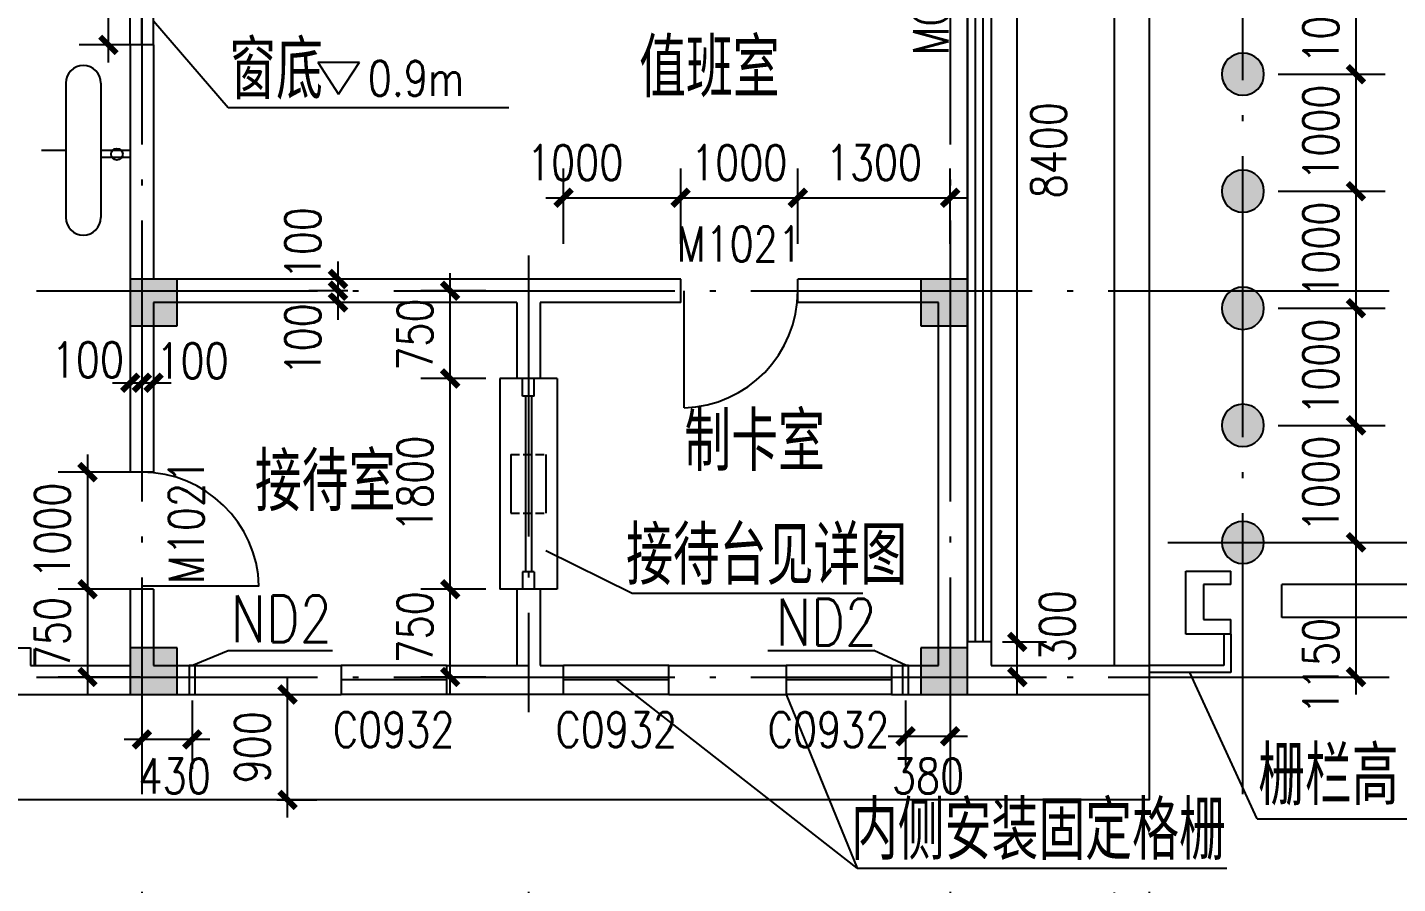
# Model space of a CAD drawing. Extents: x 458975 to 585950, y -118893 to 21149.
# Drawn here: x 474082 to 485780, y -50985 to -43670 of the extents above; entities that cross this region are included whole.
import ezdxf
from ezdxf.enums import TextEntityAlignment as Align

# ---------------------------------------------------------------- set-up
doc = ezdxf.new("R2010")
doc.units = 0
doc.header["$LTSCALE"] = 1000
doc.header["$MEASUREMENT"] = 0
doc.linetypes.add('ACAD_ISO04W100', pattern=[30.5, 24, -3, 0.5, -3])
doc.linetypes.add('DASH', pattern=[0.35, 0.25, -0.1])
doc.layers.get('0').update_dxf_attribs({"linetype": 'CONTINUOUS'})
doc.layers.get('DEFPOINTS').update_dxf_attribs({"linetype": 'CONTINUOUS'})
for name, color, linetype in [('APRO', 7, 'CONTINUOUS'), ('COLUMN', 7, 'CONTINUOUS'), ('DOTE', 1, 'ACAD_ISO04W100'), ('E_WALL', 255, 'CONTINUOUS'), ('LEVL', 3, 'CONTINUOUS'), ('LVTRY', 6, 'CONTINUOUS'), ('PUB_DIM', 3, 'CONTINUOUS'), ('PUB_TEXT', 7, 'CONTINUOUS'), ('SOLID_HATCH', 251, 'CONTINUOUS'), ('STAIR', 2, 'CONTINUOUS'), ('WALL', 151, 'CONTINUOUS'), ('WINDOW', 2, 'CONTINUOUS'), ('WINDOW_TEXT', 7, 'CONTINUOUS'), ('出入口设备布置图层', 1, 'CONTINUOUS'), ('填充层', 8, 'CONTINUOUS'), ('暖通留洞', 6, 'CONTINUOUS')]:
    doc.layers.add(name, color=color, linetype=linetype)
doc.styles.add('-HZTXTSIMPLEX', font='SIMPLEX.shx', dxfattribs={"width": 0.8, "bigfont": 'HZTXT.shx'})
doc.styles.add('_SIMPLEX', font='simplex.shx', dxfattribs={"width": 0.6})
doc.styles.add('dim_font', font='SIMPLEX.shx', dxfattribs={"width": 0.8})
doc.styles.add('SIMPLEX', font='SIMPLEX.SHX')
doc.dimstyles.new('DIMN', dxfattribs={"dimtxt": 300, "dimasz": 100, "dimexe": 250, "dimexo": 300, "dimgap": 0, "dimtad": 0, "dimdec": 0, "dimzin": 0, "dimdsep": 46, "dimtxsty": 'dim_font', "dimblk": 'ARCHTICK', "dimcen": 0.09, "dimdle": 150, "dimclrt": 7, "dimazin": 0, "dimtfac": 1, "dimtdec": 0, "dimtix": 1, "dimtmove": 2, "dimatfit": 3, "dimfxl": 1, "dimtvp": 1, "dimtolj": 1, "dimtzin": 0, "dimarcsym": 0})

# ---------------------------------------------------------------- blocks, each defined once
blk = doc.blocks.new('_B14QBU')
for p, q in [((-0.5, 0.5), (0.5, 0.5)), ((-0.5, 0), (0.5, 0)), ((-0.5, -0.5), (0.5, -0.5))]:
    blk.add_line(p, q)
blk = doc.blocks.new('_A2ZXL')
blk.add_line((-0.472, 0), (-0.472, -1))
blk.add_arc((-0.5, 0), 1, 271.6231, 0)
blk = doc.blocks.new('水泥柱')
at = {"layer": '出入口设备布置图层'}
blk.add_hatch(color=8, dxfattribs=at).paths.add_polyline_path([(383266.4, 120372.5, 1), (383506.4, 120372.5, 1)])
at = {"layer": '出入口设备布置图层', "color": 8}
blk.add_circle((383386.4, 120372.5), 120, dxfattribs=at)
blk.add_circle((383386.4, 120372.5), 120, dxfattribs=at)
blk = doc.blocks.new('_archtick')
at = {"const_width": 0.5}
blk.add_lwpolyline([(-0.7, -0.7), (0.7, 0.7)], dxfattribs=at)
blk = doc.blocks.new('*D88')
at = {"layer": 'DEFPOINTS', "color": 0, "transparency": 16777216}
for p in [(475911, -49370), (476302, -49370), (475911, -50270)]:
    blk.add_point(p, dxfattribs=at)
at = {"layer": 'PUB_DIM', "color": 0, "lineweight": -2, "transparency": 16777216}
for p, q in [((476302, -50420), (476302, -49220)), ((476211, -49370), (476552, -49370)), ((476211, -50270), (476552, -50270))]:
    blk.add_line(p, q, dxfattribs=at)
at = {"layer": 'PUB_DIM', "color": 0, "lineweight": -2, "transparency": 16777216, "xscale": 100, "yscale": 100, "zscale": 100}
for p, rotation in [((476302, -49370), 90), ((476302, -50270), 270)]:
    blk.add_blockref('_archtick', p, dxfattribs=dict(at, rotation=rotation))
at = {"layer": 'PUB_DIM', "color": 7, "transparency": 16777216, "insert": (476002, -49820), "char_height": 300, "attachment_point": 5, "rotation": 90, "style": 'dim_font'}
blk.add_mtext('\\A1;900', dxfattribs=at)
blk = doc.blocks.new('*D97')
at = {"layer": 'DEFPOINTS', "color": 0, "transparency": 16777216}
for p in [(481959, -50765), (483359, -50761), (483359, -51697)]:
    blk.add_point(p, dxfattribs=at)
at = {"layer": 'PUB_DIM', "color": 0, "lineweight": -2, "transparency": 16777216}
for p, q in [((481959, -51065), (481959, -51947)), ((483359, -51061), (483359, -51947)), ((481809, -51697), (483509, -51697))]:
    blk.add_line(p, q, dxfattribs=at)
at = {"layer": 'PUB_DIM', "color": 0, "lineweight": -2, "transparency": 16777216, "xscale": 100, "yscale": 100, "zscale": 100, "rotation": 180}
blk.add_blockref('_archtick', (481959, -51697), dxfattribs=at)
at = {"layer": 'PUB_DIM', "color": 0, "lineweight": -2, "transparency": 16777216, "xscale": 100, "yscale": 100, "zscale": 100}
blk.add_blockref('_archtick', (483359, -51697), dxfattribs=at)
at = {"layer": 'PUB_DIM', "color": 7, "transparency": 16777216, "insert": (482659, -51397), "char_height": 300, "attachment_point": 5, "style": 'dim_font'}
blk.add_mtext('\\A1;1400', dxfattribs=at)
blk = doc.blocks.new('*D98')
at = {"layer": 'DEFPOINTS', "color": 0, "transparency": 16777216}
for p in [(483359, -50761), (483659, -50756), (483659, -51697)]:
    blk.add_point(p, dxfattribs=at)
at = {"layer": 'PUB_DIM', "color": 0, "lineweight": -2, "transparency": 16777216}
for p, q in [((483359, -51061), (483359, -51947)), ((483659, -51056), (483659, -51947)), ((483209, -51697), (483809, -51697))]:
    blk.add_line(p, q, dxfattribs=at)
at = {"layer": 'PUB_DIM', "color": 0, "lineweight": -2, "transparency": 16777216, "xscale": 100, "yscale": 100, "zscale": 100, "rotation": 180}
blk.add_blockref('_archtick', (483359, -51697), dxfattribs=at)
at = {"layer": 'PUB_DIM', "color": 0, "lineweight": -2, "transparency": 16777216, "xscale": 100, "yscale": 100, "zscale": 100}
blk.add_blockref('_archtick', (483659, -51697), dxfattribs=at)
at = {"layer": 'PUB_DIM', "color": 7, "transparency": 16777216, "insert": (484156, -51397), "char_height": 300, "attachment_point": 5, "style": 'dim_font'}
blk.add_mtext('\\A1;300', dxfattribs=at)
blk = doc.blocks.new('*D99')
at = {"layer": 'DEFPOINTS', "color": 0, "transparency": 16777216}
for p in [(479659, -45126), (478659, -45818), (479659, -45818)]:
    blk.add_point(p, dxfattribs=at)
at = {"layer": 'PUB_DIM', "color": 0, "lineweight": -2, "transparency": 16777216}
for p, q in [((478659, -45518), (478659, -44876)), ((479659, -45518), (479659, -44876)), ((478509, -45126), (479809, -45126))]:
    blk.add_line(p, q, dxfattribs=at)
at = {"layer": 'PUB_DIM', "color": 0, "lineweight": -2, "transparency": 16777216, "xscale": 100, "yscale": 100, "zscale": 100, "rotation": 180}
blk.add_blockref('_archtick', (478659, -45126), dxfattribs=at)
at = {"layer": 'PUB_DIM', "color": 0, "lineweight": -2, "transparency": 16777216, "xscale": 100, "yscale": 100, "zscale": 100}
blk.add_blockref('_archtick', (479659, -45126), dxfattribs=at)
at = {"layer": 'PUB_DIM', "color": 7, "transparency": 16777216, "insert": (478758, -44826), "char_height": 300, "attachment_point": 5, "style": 'dim_font'}
blk.add_mtext('\\A1;1000', dxfattribs=at)
blk = doc.blocks.new('*D100')
at = {"layer": 'DEFPOINTS', "color": 0, "transparency": 16777216}
for p in [(480659, -45126), (479659, -45818), (480659, -45818)]:
    blk.add_point(p, dxfattribs=at)
at = {"layer": 'PUB_DIM', "color": 0, "lineweight": -2, "transparency": 16777216}
for p, q in [((479659, -45518), (479659, -44876)), ((480659, -45518), (480659, -44876)), ((479509, -45126), (480809, -45126))]:
    blk.add_line(p, q, dxfattribs=at)
at = {"layer": 'PUB_DIM', "color": 0, "lineweight": -2, "transparency": 16777216, "xscale": 100, "yscale": 100, "zscale": 100, "rotation": 180}
blk.add_blockref('_archtick', (479659, -45126), dxfattribs=at)
at = {"layer": 'PUB_DIM', "color": 0, "lineweight": -2, "transparency": 16777216, "xscale": 100, "yscale": 100, "zscale": 100}
blk.add_blockref('_archtick', (480659, -45126), dxfattribs=at)
at = {"layer": 'PUB_DIM', "color": 7, "transparency": 16777216, "insert": (480159, -44826), "char_height": 300, "attachment_point": 5, "style": 'dim_font'}
blk.add_mtext('\\A1;1000', dxfattribs=at)
blk = doc.blocks.new('*D101')
at = {"layer": 'DEFPOINTS', "color": 0, "transparency": 16777216}
for p in [(481959, -45126), (480659, -45818), (481959, -45818)]:
    blk.add_point(p, dxfattribs=at)
at = {"layer": 'PUB_DIM', "color": 0, "lineweight": -2, "transparency": 16777216}
for p, q in [((480659, -45518), (480659, -44876)), ((481959, -45518), (481959, -44876)), ((480509, -45126), (482109, -45126))]:
    blk.add_line(p, q, dxfattribs=at)
at = {"layer": 'PUB_DIM', "color": 0, "lineweight": -2, "transparency": 16777216, "xscale": 100, "yscale": 100, "zscale": 100, "rotation": 180}
blk.add_blockref('_archtick', (480659, -45126), dxfattribs=at)
at = {"layer": 'PUB_DIM', "color": 0, "lineweight": -2, "transparency": 16777216, "xscale": 100, "yscale": 100, "zscale": 100}
blk.add_blockref('_archtick', (481959, -45126), dxfattribs=at)
at = {"layer": 'PUB_DIM', "color": 7, "transparency": 16777216, "insert": (481309, -44826), "char_height": 300, "attachment_point": 5, "style": 'dim_font'}
blk.add_mtext('\\A1;1300', dxfattribs=at)
blk = doc.blocks.new('*D102')
at = {"layer": 'DEFPOINTS', "color": 0, "transparency": 16777216}
for p in [(475343, -47470), (474595, -48470), (475343, -48470)]:
    blk.add_point(p, dxfattribs=at)
at = {"layer": 'PUB_DIM', "color": 0, "lineweight": -2, "transparency": 16777216}
for p, q in [((474595, -47320), (474595, -48620)), ((475043, -47470), (474345, -47470)), ((475043, -48470), (474345, -48470))]:
    blk.add_line(p, q, dxfattribs=at)
at = {"layer": 'PUB_DIM', "color": 0, "lineweight": -2, "transparency": 16777216, "xscale": 100, "yscale": 100, "zscale": 100}
for p, rotation in [((474595, -47470), 90), ((474595, -48470), 270)]:
    blk.add_blockref('_archtick', p, dxfattribs=dict(at, rotation=rotation))
at = {"layer": 'PUB_DIM', "color": 7, "transparency": 16777216, "insert": (474295, -47970), "char_height": 300, "attachment_point": 5, "rotation": 90, "style": 'dim_font'}
blk.add_mtext('\\A1;1000', dxfattribs=at)
blk = doc.blocks.new('*D103')
at = {"layer": 'DEFPOINTS', "color": 0, "transparency": 16777216}
for p in [(475343, -48470), (474595, -49220), (475343, -49220)]:
    blk.add_point(p, dxfattribs=at)
at = {"layer": 'PUB_DIM', "color": 0, "lineweight": -2, "transparency": 16777216}
for p, q in [((474595, -48320), (474595, -49370)), ((475043, -48470), (474345, -48470)), ((475043, -49220), (474345, -49220))]:
    blk.add_line(p, q, dxfattribs=at)
at = {"layer": 'PUB_DIM', "color": 0, "lineweight": -2, "transparency": 16777216, "xscale": 100, "yscale": 100, "zscale": 100}
for p, rotation in [((474595, -48470), 90), ((474595, -49220), 270)]:
    blk.add_blockref('_archtick', p, dxfattribs=dict(at, rotation=rotation))
at = {"layer": 'PUB_DIM', "color": 7, "transparency": 16777216, "insert": (474295, -48845), "char_height": 300, "attachment_point": 5, "rotation": 90, "style": 'dim_font'}
blk.add_mtext('\\A1;750', dxfattribs=at)
blk = doc.blocks.new('*D104')
at = {"layer": 'DEFPOINTS', "color": 0, "transparency": 16777216}
for p in [(477691, -48470), (478296, -48470), (478296, -49220)]:
    blk.add_point(p, dxfattribs=at)
at = {"layer": 'PUB_DIM', "color": 0, "lineweight": -2, "transparency": 16777216}
for p, q in [((477691, -49370), (477691, -48320)), ((477996, -48470), (477441, -48470)), ((477996, -49220), (477441, -49220))]:
    blk.add_line(p, q, dxfattribs=at)
at = {"layer": 'PUB_DIM', "color": 0, "lineweight": -2, "transparency": 16777216, "xscale": 100, "yscale": 100, "zscale": 100}
for p, rotation in [((477691, -48470), 90), ((477691, -49220), 270)]:
    blk.add_blockref('_archtick', p, dxfattribs=dict(at, rotation=rotation))
at = {"layer": 'PUB_DIM', "color": 7, "transparency": 16777216, "insert": (477391, -48796), "char_height": 300, "attachment_point": 5, "rotation": 90, "style": 'dim_font'}
blk.add_mtext('\\A1;750', dxfattribs=at)
blk = doc.blocks.new('*D105')
at = {"layer": 'DEFPOINTS', "color": 0, "transparency": 16777216}
for p in [(477691, -46670), (478296, -46670), (478296, -48470)]:
    blk.add_point(p, dxfattribs=at)
at = {"layer": 'PUB_DIM', "color": 0, "lineweight": -2, "transparency": 16777216}
for p, q in [((477691, -48620), (477691, -46520)), ((477996, -46670), (477441, -46670)), ((477996, -48470), (477441, -48470))]:
    blk.add_line(p, q, dxfattribs=at)
at = {"layer": 'PUB_DIM', "color": 0, "lineweight": -2, "transparency": 16777216, "xscale": 100, "yscale": 100, "zscale": 100}
for p, rotation in [((477691, -46670), 90), ((477691, -48470), 270)]:
    blk.add_blockref('_archtick', p, dxfattribs=dict(at, rotation=rotation))
at = {"layer": 'PUB_DIM', "color": 7, "transparency": 16777216, "insert": (477391, -47570), "char_height": 300, "attachment_point": 5, "rotation": 90, "style": 'dim_font'}
blk.add_mtext('\\A1;1800', dxfattribs=at)
blk = doc.blocks.new('*D106')
at = {"layer": 'DEFPOINTS', "color": 0, "transparency": 16777216}
for p in [(477691, -45920), (478296, -45920), (478296, -46670)]:
    blk.add_point(p, dxfattribs=at)
at = {"layer": 'PUB_DIM', "color": 0, "lineweight": -2, "transparency": 16777216}
for p, q in [((477691, -46820), (477691, -45770)), ((477996, -45920), (477441, -45920)), ((477996, -46670), (477441, -46670))]:
    blk.add_line(p, q, dxfattribs=at)
at = {"layer": 'PUB_DIM', "color": 0, "lineweight": -2, "transparency": 16777216, "xscale": 100, "yscale": 100, "zscale": 100}
for p, rotation in [((477691, -45920), 90), ((477691, -46670), 270)]:
    blk.add_blockref('_archtick', p, dxfattribs=dict(at, rotation=rotation))
at = {"layer": 'PUB_DIM', "color": 7, "transparency": 16777216, "insert": (477391, -46295), "char_height": 300, "attachment_point": 5, "rotation": 90, "style": 'dim_font'}
blk.add_mtext('\\A1;750', dxfattribs=at)
blk = doc.blocks.new('*D111')
at = {"layer": 'DEFPOINTS', "color": 0, "transparency": 16777216}
for p in [(484459, -43070), (484459, -44070), (485424, -44070)]:
    blk.add_point(p, dxfattribs=at)
at = {"layer": 'PUB_DIM', "color": 0, "lineweight": -2, "transparency": 16777216}
for p, q in [((485424, -42920), (485424, -44220)), ((484759, -43070), (485674, -43070)), ((484759, -44070), (485674, -44070))]:
    blk.add_line(p, q, dxfattribs=at)
at = {"layer": 'PUB_DIM', "color": 0, "lineweight": -2, "transparency": 16777216, "xscale": 100, "yscale": 100, "zscale": 100}
for p, rotation in [((485424, -43070), 90), ((485424, -44070), 270)]:
    blk.add_blockref('_archtick', p, dxfattribs=dict(at, rotation=rotation))
at = {"layer": 'PUB_DIM', "color": 7, "transparency": 16777216, "insert": (485124, -43570), "char_height": 300, "attachment_point": 5, "rotation": 90, "style": 'dim_font'}
blk.add_mtext('\\A1;1000', dxfattribs=at)
blk = doc.blocks.new('*D112')
at = {"layer": 'DEFPOINTS', "color": 0, "transparency": 16777216}
for p in [(484459, -44070), (484459, -45070), (485424, -45070)]:
    blk.add_point(p, dxfattribs=at)
at = {"layer": 'PUB_DIM', "color": 0, "lineweight": -2, "transparency": 16777216}
for p, q in [((485424, -43920), (485424, -45220)), ((484759, -44070), (485674, -44070)), ((484759, -45070), (485674, -45070))]:
    blk.add_line(p, q, dxfattribs=at)
at = {"layer": 'PUB_DIM', "color": 0, "lineweight": -2, "transparency": 16777216, "xscale": 100, "yscale": 100, "zscale": 100}
for p, rotation in [((485424, -44070), 90), ((485424, -45070), 270)]:
    blk.add_blockref('_archtick', p, dxfattribs=dict(at, rotation=rotation))
at = {"layer": 'PUB_DIM', "color": 7, "transparency": 16777216, "insert": (485124, -44570), "char_height": 300, "attachment_point": 5, "rotation": 90, "style": 'dim_font'}
blk.add_mtext('\\A1;1000', dxfattribs=at)
blk = doc.blocks.new('*D113')
at = {"layer": 'DEFPOINTS', "color": 0, "transparency": 16777216}
for p in [(484459, -45070), (484459, -46070), (485424, -46070)]:
    blk.add_point(p, dxfattribs=at)
at = {"layer": 'PUB_DIM', "color": 0, "lineweight": -2, "transparency": 16777216}
for p, q in [((485424, -44920), (485424, -46220)), ((484759, -45070), (485674, -45070)), ((484759, -46070), (485674, -46070))]:
    blk.add_line(p, q, dxfattribs=at)
at = {"layer": 'PUB_DIM', "color": 0, "lineweight": -2, "transparency": 16777216, "xscale": 100, "yscale": 100, "zscale": 100}
for p, rotation in [((485424, -45070), 90), ((485424, -46070), 270)]:
    blk.add_blockref('_archtick', p, dxfattribs=dict(at, rotation=rotation))
at = {"layer": 'PUB_DIM', "color": 7, "transparency": 16777216, "insert": (485124, -45570), "char_height": 300, "attachment_point": 5, "rotation": 90, "style": 'dim_font'}
blk.add_mtext('\\A1;1000', dxfattribs=at)
blk = doc.blocks.new('*D114')
at = {"layer": 'DEFPOINTS', "color": 0, "transparency": 16777216}
for p in [(484459, -46070), (484459, -47070), (485424, -47070)]:
    blk.add_point(p, dxfattribs=at)
at = {"layer": 'PUB_DIM', "color": 0, "lineweight": -2, "transparency": 16777216}
for p, q in [((485424, -45920), (485424, -47220)), ((484759, -46070), (485674, -46070)), ((484759, -47070), (485674, -47070))]:
    blk.add_line(p, q, dxfattribs=at)
at = {"layer": 'PUB_DIM', "color": 0, "lineweight": -2, "transparency": 16777216, "xscale": 100, "yscale": 100, "zscale": 100}
for p, rotation in [((485424, -46070), 90), ((485424, -47070), 270)]:
    blk.add_blockref('_archtick', p, dxfattribs=dict(at, rotation=rotation))
at = {"layer": 'PUB_DIM', "color": 7, "transparency": 16777216, "insert": (485124, -46570), "char_height": 300, "attachment_point": 5, "rotation": 90, "style": 'dim_font'}
blk.add_mtext('\\A1;1000', dxfattribs=at)
blk = doc.blocks.new('*D115')
at = {"layer": 'DEFPOINTS', "color": 0, "transparency": 16777216}
for p in [(484459, -47070), (484459, -48070), (485424, -48070)]:
    blk.add_point(p, dxfattribs=at)
at = {"layer": 'PUB_DIM', "color": 0, "lineweight": -2, "transparency": 16777216}
for p, q in [((485424, -46920), (485424, -48220)), ((484759, -47070), (485674, -47070)), ((484759, -48070), (485674, -48070))]:
    blk.add_line(p, q, dxfattribs=at)
at = {"layer": 'PUB_DIM', "color": 0, "lineweight": -2, "transparency": 16777216, "xscale": 100, "yscale": 100, "zscale": 100}
for p, rotation in [((485424, -47070), 90), ((485424, -48070), 270)]:
    blk.add_blockref('_archtick', p, dxfattribs=dict(at, rotation=rotation))
at = {"layer": 'PUB_DIM', "color": 7, "transparency": 16777216, "insert": (485124, -47570), "char_height": 300, "attachment_point": 5, "rotation": 90, "style": 'dim_font'}
blk.add_mtext('\\A1;1000', dxfattribs=at)
blk = doc.blocks.new('*D125')
at = {"layer": 'DEFPOINTS', "color": 0, "transparency": 16777216}
for p in [(484459, -48070), (484459, -49220), (485424, -49220)]:
    blk.add_point(p, dxfattribs=at)
at = {"layer": 'PUB_DIM', "color": 0, "lineweight": -2, "transparency": 16777216}
for p, q in [((485424, -47920), (485424, -49370)), ((484759, -48070), (485674, -48070)), ((484759, -49220), (485674, -49220))]:
    blk.add_line(p, q, dxfattribs=at)
at = {"layer": 'PUB_DIM', "color": 0, "lineweight": -2, "transparency": 16777216, "xscale": 100, "yscale": 100, "zscale": 100}
for p, rotation in [((485424, -48070), 90), ((485424, -49220), 270)]:
    blk.add_blockref('_archtick', p, dxfattribs=dict(at, rotation=rotation))
at = {"layer": 'PUB_DIM', "color": 7, "transparency": 16777216, "insert": (485124, -49127), "char_height": 300, "attachment_point": 5, "rotation": 90, "style": 'dim_font'}
blk.add_mtext('\\A1;1150', dxfattribs=at)
blk = doc.blocks.new('*D175')
at = {"layer": 'DEFPOINTS', "color": 0, "transparency": 16777216}
for p in [(474773, -42020), (475422, -42020), (475422, -43820)]:
    blk.add_point(p, dxfattribs=at)
at = {"layer": 'PUB_DIM', "color": 0, "lineweight": -2, "transparency": 16777216}
for p, q in [((474773, -43970), (474773, -41870)), ((475122, -42020), (474523, -42020)), ((475122, -43820), (474523, -43820))]:
    blk.add_line(p, q, dxfattribs=at)
at = {"layer": 'PUB_DIM', "color": 0, "lineweight": -2, "transparency": 16777216, "xscale": 100, "yscale": 100, "zscale": 100}
for p, rotation in [((474773, -42020), 90), ((474773, -43820), 270)]:
    blk.add_blockref('_archtick', p, dxfattribs=dict(at, rotation=rotation))
at = {"layer": 'PUB_DIM', "color": 7, "transparency": 16777216, "insert": (474473, -42920), "char_height": 300, "attachment_point": 5, "rotation": 90, "style": 'dim_font'}
blk.add_mtext('\\A1;1800', dxfattribs=at)
blk = doc.blocks.new('_FZH')
for p, q in [((-0.5, 0.5), (-0.5, -0.5)), ((0.5, 0.5), (-0.5, 0.5)), ((0.5, -0.5), (0.5, 0.5)), ((-0.5, -0.5), (0.5, -0.5))]:
    blk.add_line(p, q)
at = {"layer": 'SOLID_HATCH'}
blk.add_solid([(0.5, 0.5), (0.5, -0.5), (-0.5, 0.5), (-0.5, -0.5)], dxfattribs=at)
blk = doc.blocks.new('*D187')
at = {"layer": 'DEFPOINTS', "color": 0, "transparency": 16777216}
for p in [(477117, -45820), (476733, -45920), (477117, -45920)]:
    blk.add_point(p, dxfattribs=at)
at = {"layer": 'PUB_DIM', "color": 0, "lineweight": -2, "transparency": 16777216}
for p, q in [((476733, -45670), (476733, -46070)), ((476817, -45820), (476483, -45820)), ((476817, -45920), (476483, -45920))]:
    blk.add_line(p, q, dxfattribs=at)
at = {"layer": 'PUB_DIM', "color": 0, "lineweight": -2, "transparency": 16777216, "xscale": 100, "yscale": 100, "zscale": 100}
for p, rotation in [((476733, -45820), 90), ((476733, -45920), 270)]:
    blk.add_blockref('_archtick', p, dxfattribs=dict(at, rotation=rotation))
at = {"layer": 'PUB_DIM', "color": 7, "transparency": 16777216, "insert": (476433, -45514), "char_height": 300, "attachment_point": 5, "rotation": 90, "style": 'dim_font'}
blk.add_mtext('\\A1;100', dxfattribs=at)
blk = doc.blocks.new('*D188')
at = {"layer": 'DEFPOINTS', "color": 0, "transparency": 16777216}
for p in [(477117, -45920), (476733, -46020), (477117, -46020)]:
    blk.add_point(p, dxfattribs=at)
at = {"layer": 'PUB_DIM', "color": 0, "lineweight": -2, "transparency": 16777216}
for p, q in [((476733, -45770), (476733, -46170)), ((476817, -45920), (476483, -45920)), ((476817, -46020), (476483, -46020))]:
    blk.add_line(p, q, dxfattribs=at)
at = {"layer": 'PUB_DIM', "color": 0, "lineweight": -2, "transparency": 16777216, "xscale": 100, "yscale": 100, "zscale": 100}
for p, rotation in [((476733, -45920), 90), ((476733, -46020), 270)]:
    blk.add_blockref('_archtick', p, dxfattribs=dict(at, rotation=rotation))
at = {"layer": 'PUB_DIM', "color": 7, "transparency": 16777216, "insert": (476433, -46336), "char_height": 300, "attachment_point": 5, "rotation": 90, "style": 'dim_font'}
blk.add_mtext('\\A1;100', dxfattribs=at)
blk = doc.blocks.new('*D189')
at = {"layer": 'DEFPOINTS', "color": 0, "transparency": 16777216}
for p in [(474959, -46220), (475059, -46220), (475059, -46706)]:
    blk.add_point(p, dxfattribs=at)
at = {"layer": 'PUB_DIM', "color": 0, "lineweight": -2, "transparency": 16777216}
for p, q in [((474959, -46520), (474959, -46956)), ((475059, -46520), (475059, -46956)), ((474809, -46706), (475209, -46706))]:
    blk.add_line(p, q, dxfattribs=at)
at = {"layer": 'PUB_DIM', "color": 0, "lineweight": -2, "transparency": 16777216, "xscale": 100, "yscale": 100, "zscale": 100, "rotation": 180}
blk.add_blockref('_archtick', (474959, -46706), dxfattribs=at)
at = {"layer": 'PUB_DIM', "color": 0, "lineweight": -2, "transparency": 16777216, "xscale": 100, "yscale": 100, "zscale": 100}
blk.add_blockref('_archtick', (475059, -46706), dxfattribs=at)
at = {"layer": 'PUB_DIM', "color": 7, "transparency": 16777216, "insert": (474598, -46510), "char_height": 300, "attachment_point": 5, "style": 'dim_font'}
blk.add_mtext('\\A1;100', dxfattribs=at)
blk = doc.blocks.new('*D190')
at = {"layer": 'DEFPOINTS', "color": 0, "transparency": 16777216}
for p in [(475059, -46220), (475159, -46220), (475159, -46706)]:
    blk.add_point(p, dxfattribs=at)
at = {"layer": 'PUB_DIM', "color": 0, "lineweight": -2, "transparency": 16777216}
for p, q in [((475059, -46520), (475059, -46956)), ((475159, -46520), (475159, -46956)), ((474909, -46706), (475309, -46706))]:
    blk.add_line(p, q, dxfattribs=at)
at = {"layer": 'PUB_DIM', "color": 0, "lineweight": -2, "transparency": 16777216, "xscale": 100, "yscale": 100, "zscale": 100, "rotation": 180}
blk.add_blockref('_archtick', (475059, -46706), dxfattribs=at)
at = {"layer": 'PUB_DIM', "color": 0, "lineweight": -2, "transparency": 16777216, "xscale": 100, "yscale": 100, "zscale": 100}
blk.add_blockref('_archtick', (475159, -46706), dxfattribs=at)
at = {"layer": 'PUB_DIM', "color": 7, "transparency": 16777216, "insert": (475491, -46519), "char_height": 300, "attachment_point": 5, "style": 'dim_font'}
blk.add_mtext('\\A1;100', dxfattribs=at)
blk = doc.blocks.new('_wblk')
for p, q in [((-0.5, 0.5), (0.5, 0.5)), ((0.5, 0.1667), (-0.5, 0.1667)), ((0.5, -0.1667), (-0.5, -0.1667)), ((-0.5, -0.5), (0.5, -0.5))]:
    blk.add_line(p, q)
at = {"layer": 'WINDOW_TEXT', "style": 'SIMPLEX', "flags": 9}
blk.add_attdef('A', text='', height=1, dxfattribs=at).set_placement((0, 1.5), align=Align.MIDDLE)
blk = doc.blocks.new('*D208')
at = {"layer": 'DEFPOINTS', "color": 0, "transparency": 16777216}
for p in [(482106, -48920), (482533, -48920), (482106, -49220)]:
    blk.add_point(p, dxfattribs=at)
at = {"layer": 'PUB_DIM', "color": 0, "lineweight": -2, "transparency": 16777216}
for p, q in [((482533, -49370), (482533, -48770)), ((482406, -48920), (482783, -48920)), ((482406, -49220), (482783, -49220))]:
    blk.add_line(p, q, dxfattribs=at)
at = {"layer": 'PUB_DIM', "color": 0, "lineweight": -2, "transparency": 16777216, "xscale": 100, "yscale": 100, "zscale": 100}
for p, rotation in [((482533, -48920), 90), ((482533, -49220), 270)]:
    blk.add_blockref('_archtick', p, dxfattribs=dict(at, rotation=rotation))
at = {"layer": 'PUB_DIM', "color": 7, "transparency": 16777216, "insert": (482874, -48786), "char_height": 300, "attachment_point": 5, "rotation": 90, "style": 'dim_font'}
blk.add_mtext('\\A1;300', dxfattribs=at)
blk = doc.blocks.new('*D210')
at = {"layer": 'DEFPOINTS', "color": 0, "transparency": 16777216}
for p in [(482106, -40520), (482533, -40520), (482106, -48920)]:
    blk.add_point(p, dxfattribs=at)
at = {"layer": 'PUB_DIM', "color": 0, "lineweight": -2, "transparency": 16777216}
for p, q in [((482533, -49070), (482533, -40370)), ((482406, -40520), (482783, -40520)), ((482406, -48920), (482783, -48920))]:
    blk.add_line(p, q, dxfattribs=at)
at = {"layer": 'PUB_DIM', "color": 0, "lineweight": -2, "transparency": 16777216, "xscale": 100, "yscale": 100, "zscale": 100}
for p, rotation in [((482533, -40520), 90), ((482533, -48920), 270)]:
    blk.add_blockref('_archtick', p, dxfattribs=dict(at, rotation=rotation))
at = {"layer": 'PUB_DIM', "color": 7, "transparency": 16777216, "insert": (482800, -44720), "char_height": 300, "attachment_point": 5, "rotation": 90, "style": 'dim_font'}
blk.add_mtext('\\A1;8400', dxfattribs=at)
blk = doc.blocks.new('*D281')
at = {"layer": 'DEFPOINTS', "color": 0, "transparency": 16777216}
for p in [(475059, -50754), (478359, -50754), (478359, -51697)]:
    blk.add_point(p, dxfattribs=at)
at = {"layer": 'PUB_DIM', "color": 0, "lineweight": -2, "transparency": 16777216}
for p, q in [((475059, -51054), (475059, -51947)), ((478359, -51054), (478359, -51947)), ((474909, -51697), (478509, -51697))]:
    blk.add_line(p, q, dxfattribs=at)
at = {"layer": 'PUB_DIM', "color": 0, "lineweight": -2, "transparency": 16777216, "xscale": 100, "yscale": 100, "zscale": 100, "rotation": 180}
blk.add_blockref('_archtick', (475059, -51697), dxfattribs=at)
at = {"layer": 'PUB_DIM', "color": 0, "lineweight": -2, "transparency": 16777216, "xscale": 100, "yscale": 100, "zscale": 100}
blk.add_blockref('_archtick', (478359, -51697), dxfattribs=at)
at = {"layer": 'PUB_DIM', "color": 7, "transparency": 16777216, "insert": (476709, -51397), "char_height": 300, "attachment_point": 5, "style": 'dim_font'}
blk.add_mtext('\\A1;3300', dxfattribs=at)
blk = doc.blocks.new('*D282')
at = {"layer": 'DEFPOINTS', "color": 0, "transparency": 16777216}
for p in [(478359, -50754), (481959, -50754), (481959, -51697)]:
    blk.add_point(p, dxfattribs=at)
at = {"layer": 'PUB_DIM', "color": 0, "lineweight": -2, "transparency": 16777216}
for p, q in [((478359, -51054), (478359, -51947)), ((481959, -51054), (481959, -51947)), ((478209, -51697), (482109, -51697))]:
    blk.add_line(p, q, dxfattribs=at)
at = {"layer": 'PUB_DIM', "color": 0, "lineweight": -2, "transparency": 16777216, "xscale": 100, "yscale": 100, "zscale": 100, "rotation": 180}
blk.add_blockref('_archtick', (478359, -51697), dxfattribs=at)
at = {"layer": 'PUB_DIM', "color": 0, "lineweight": -2, "transparency": 16777216, "xscale": 100, "yscale": 100, "zscale": 100}
blk.add_blockref('_archtick', (481959, -51697), dxfattribs=at)
at = {"layer": 'PUB_DIM', "color": 7, "transparency": 16777216, "insert": (480159, -51397), "char_height": 300, "attachment_point": 5, "style": 'dim_font'}
blk.add_mtext('\\A1;3600', dxfattribs=at)
blk = doc.blocks.new('*D312')
at = {"layer": 'DEFPOINTS', "color": 0, "transparency": 16777216}
for p in [(481579, -49120), (481959, -49120), (481959, -49726)]:
    blk.add_point(p, dxfattribs=at)
at = {"layer": 'PUB_DIM', "color": 0, "lineweight": -2, "transparency": 16777216}
for p, q in [((481579, -49420), (481579, -49976)), ((481959, -49420), (481959, -49976)), ((481429, -49726), (482109, -49726))]:
    blk.add_line(p, q, dxfattribs=at)
at = {"layer": 'PUB_DIM', "color": 0, "lineweight": -2, "transparency": 16777216, "xscale": 100, "yscale": 100, "zscale": 100, "rotation": 180}
blk.add_blockref('_archtick', (481579, -49726), dxfattribs=at)
at = {"layer": 'PUB_DIM', "color": 0, "lineweight": -2, "transparency": 16777216, "xscale": 100, "yscale": 100, "zscale": 100}
blk.add_blockref('_archtick', (481959, -49726), dxfattribs=at)
at = {"layer": 'PUB_DIM', "color": 7, "transparency": 16777216, "insert": (481771, -50066), "char_height": 300, "attachment_point": 5, "style": 'dim_font'}
blk.add_mtext('\\A1;380', dxfattribs=at)
blk = doc.blocks.new('*D313')
at = {"layer": 'DEFPOINTS', "color": 0, "transparency": 16777216}
for p in [(475059, -49120), (475489, -49120), (475059, -49753)]:
    blk.add_point(p, dxfattribs=at)
at = {"layer": 'PUB_DIM', "color": 0, "lineweight": -2, "transparency": 16777216}
for p, q in [((475059, -49420), (475059, -50003)), ((475489, -49420), (475489, -50003)), ((475639, -49753), (474909, -49753))]:
    blk.add_line(p, q, dxfattribs=at)
at = {"layer": 'PUB_DIM', "color": 0, "lineweight": -2, "transparency": 16777216, "xscale": 100, "yscale": 100, "zscale": 100, "rotation": 180}
blk.add_blockref('_archtick', (475059, -49753), dxfattribs=at)
at = {"layer": 'PUB_DIM', "color": 0, "lineweight": -2, "transparency": 16777216, "xscale": 100, "yscale": 100, "zscale": 100}
blk.add_blockref('_archtick', (475489, -49753), dxfattribs=at)
at = {"layer": 'PUB_DIM', "color": 7, "transparency": 16777216, "insert": (475339, -50065), "char_height": 300, "attachment_point": 5, "style": 'dim_font'}
blk.add_mtext('\\A1;430', dxfattribs=at)

msp = doc.modelspace()

# ---------------------------------------------------------------- linework, layer by layer
for p, q in [((474409, -44146.4), (474409, -45294.4)), ((474709, -44146.4), (474709, -45294.4)), ((474202.9, -44720.4), (474409, -44720.4)), ((483972.5, -48316.1), (484355.2, -48316.1)), ((483972.5, -48855), (483972.5, -48316.1)), ((484122.4, -48429.1), (484122.4, -48728.2)), ((484355.2, -48429.1), (484122.4, -48429.1)), ((484355.2, -48429.1), (484355.2, -48316.1)), ((484792.6, -48711.7), (484792.6, -48429.1)), ((490669.7, -48429.1), (484792.6, -48429.1)), ((484122.4, -48728.2), (484355.2, -48728.2)), ((484355.2, -48855), (484355.2, -48728.2)), ((490669.7, -48711.7), (484792.6, -48711.7)), ((484355.2, -48855), (483972.5, -48855))]:
    msp.add_line(p, q)
for centre, start, end in [((474559, -44146.4), 0, 180), ((474559, -45294.4), 180, 0)]:
    msp.add_arc(centre, 150, start, end)
at = {"layer": 'APRO'}
msp.add_lwpolyline([(483659, -49370.4), (483659, -49370.4), (483659, -49370.4), (483659, -50270.4), (473859, -50270.4)], dxfattribs=at)
at = {"layer": 'DOTE', "ltscale": 0.1}
for p, q in [((475059, -39220.4), (475059, -50220.4)), ((481959, -39220.4), (481959, -50220.4)), ((484459, -50220.4), (484459, -39220.4)), ((478359, -45620.4), (478359, -49520.4)), ((468059, -45920.4), (495459, -45920.4)), ((483816.7, -48070.2), (491031.1, -48070.2)), ((468059, -49220.4), (495459, -49220.4))]:
    msp.add_line(p, q, dxfattribs=at)
at = {"layer": 'E_WALL'}
for p, q in [((484295.2, -48855), (484295.2, -49120.4)), ((484355.2, -48855), (484355.2, -49180.4)), ((484295.2, -49120.4), (483659, -49120.4)), ((484355.2, -49180.4), (483659, -49180.4))]:
    msp.add_line(p, q, dxfattribs=at)
at = {"layer": 'LEVL'}
for p, q in [((475159, -43613.7), (475795.3, -44354.9)), ((475795.3, -44354.9), (478191.3, -44354.9)), ((478309, -46820.4), (478309, -46670.4)), ((478409, -46820.4), (478409, -46670.4)), ((478209, -47320.4), (478209, -47820.4)), ((478509, -47320.4), (478509, -47820.4)), ((478509, -48140.5), (479245.5, -48502.9)), ((478309, -48320.4), (478309, -48470.4)), ((478409, -48320.4), (478409, -48470.4)), ((479245.5, -48502.9), (481214.6, -48502.9)), ((481165.5, -50851.6), (479109, -49245.4)), ((484579.4, -50430.8), (484007.1, -49180.4)), ((480559, -49370.4), (481165.5, -50851.6)), ((484579.4, -50430.8), (487794.9, -50430.8)), ((481165.5, -50851.6), (484320.4, -50851.6))]:
    msp.add_line(p, q, dxfattribs=at)
at = {"layer": 'LEVL', "linetype": 'DASH', "ltscale": 0.3}
for p, q in [((478209, -47320.4), (478509, -47320.4)), ((478209, -47820.4), (478509, -47820.4))]:
    msp.add_line(p, q, dxfattribs=at)
at = {"layer": 'LVTRY'}
msp.add_circle((474845.8, -44753.6), 50, dxfattribs=at)
at = {"layer": 'PUB_TEXT'}
for p, q in [((476560.6, -43968.4), (476917.3, -43968.4)), ((476560.6, -43968.4), (476739, -44239.7)), ((476739, -44239.7), (476917.3, -43968.4))]:
    msp.add_line(p, q, dxfattribs=at)
at = {"layer": 'STAIR'}
msp.add_line((483359, -40320.4), (483359, -49120.4), dxfattribs=at)
msp.add_lwpolyline([(483659, -40320.4), (483659, -40320.4), (483659, -49120.4)], dxfattribs=at)
at = {"layer": 'WALL'}
for p, q in [((482109, -49120.4), (482109, -40320.4)), ((474959, -43820.4), (474959, -47470.4)), ((475159, -43820.4), (474959, -43820.4)), ((475159, -43820.4), (475159, -45820.4)), ((479659, -45820.4), (475159, -45820.4)), ((479659, -46020.4), (479659, -45820.4)), ((482109, -45820.4), (480659, -45820.4)), ((480659, -46020.4), (480659, -45820.4)), ((478259, -46020.4), (475159, -46020.4)), ((475159, -46020.4), (475159, -47470.4)), ((478259, -46020.4), (478259, -46670.4)), ((478459, -46020.4), (478459, -46670.4)), ((479659, -46020.4), (478459, -46020.4)), ((481859, -46020.4), (480659, -46020.4)), ((481859, -49120.4), (481859, -46020.4)), ((478604, -46670.4), (478114, -46670.4)), ((478114, -46670.4), (478114, -48470.4)), ((478604, -46670.4), (478604, -48470.4)), ((478409, -46820.4), (478309, -46820.4)), ((482309, -47320.4), (482309, -49120.4)), ((475159, -47470.4), (474959, -47470.4)), ((478409, -48320.4), (478309, -48320.4)), ((474959, -48470.4), (474959, -49120.4)), ((475159, -48470.4), (474959, -48470.4)), ((475159, -48470.4), (475159, -49120.4)), ((478604, -48470.4), (478114, -48470.4)), ((478259, -48470.4), (478259, -49120.4)), ((478459, -48470.4), (478459, -49120.4)), ((473859, -48970.4), (474109, -48970.4)), ((474109, -48970.4), (474109, -49120.4)), ((482309, -48920.4), (482109, -48920.4)), ((474109, -49120.4), (474959, -49120.4)), ((475159, -49120.4), (476759, -49120.4)), ((476759, -49120.4), (476759, -49370.4)), ((477659, -49120.4), (478359, -49120.4)), ((477659, -49120.4), (477659, -49370.4)), ((478459, -49120.4), (478659, -49120.4)), ((478659, -49370.4), (478659, -49120.4)), ((479559, -49120.4), (480559, -49120.4)), ((479559, -49370.4), (479559, -49120.4)), ((480559, -49120.4), (480559, -49370.4)), ((481459, -49120.4), (481459, -49370.4)), ((481459, -49120.4), (481859, -49120.4)), ((482309, -49120.4), (483659, -49120.4)), ((483659, -49120.4), (483659, -49370.4)), ((473859, -49370.4), (476759, -49370.4)), ((478659, -49370.4), (477659, -49370.4)), ((479559, -49370.4), (480559, -49370.4)), ((481459, -49370.4), (483659, -49370.4))]:
    msp.add_line(p, q, dxfattribs=at)
at = {"layer": 'WINDOW'}
for p, q in [((478334, -46820.4), (478334, -48320.4)), ((478384, -46820.4), (478384, -48320.4))]:
    msp.add_line(p, q, dxfattribs=at)
at = {"layer": '填充层'}
for p, q in [((474709, -44720.4), (474959, -44720.4)), ((474709, -44780.4), (474959, -44780.4))]:
    msp.add_line(p, q, dxfattribs=at)
at = {"layer": '暖通留洞'}
for p, q in [((475484, -49120.4), (475795.3, -48993.7)), ((475795.3, -48993.7), (476686.2, -48993.7)), ((480404, -48993.7), (481307.7, -48993.7)), ((481584, -49120.4), (481307.7, -48993.7)), ((475514, -49120.4), (475464, -49120.4)), ((475464, -49120.4), (475464, -49370.4)), ((475514, -49370.4), (475514, -49120.4)), ((481604, -49120.4), (481554, -49120.4)), ((481554, -49120.4), (481554, -49370.4)), ((481604, -49370.4), (481604, -49120.4)), ((475464, -49370.4), (475514, -49370.4)), ((481554, -49370.4), (481604, -49370.4))]:
    msp.add_line(p, q, dxfattribs=at)

# ---------------------------------------------------------------- block references
at = {"layer": 'COLUMN', "xscale": 400, "yscale": 400, "zscale": 400}
for p in [(475159, -46020.4), (481909, -46020.4), (475159, -49170.4), (481909, -49170.4)]:
    msp.add_blockref('_FZH', p, dxfattribs=at)
at = {"layer": 'WINDOW'}
ref = msp.add_blockref('_wblk', (482209, -44720.4), dxfattribs=dict(at, xscale=8400, yscale=200, zscale=3500, rotation=270))
ref.add_attrib('A', 'MQ', dxfattribs={"layer": 'WINDOW_TEXT', "height": 300, "rotation": 90, "style": '_SIMPLEX', "width": 0.8, "flags": 8}).set_placement((481808.7, -43673.8), align=Align.MIDDLE)
ref = msp.add_blockref('_B14QBU', (475059, -42920.4), dxfattribs=dict(at, xscale=1800, yscale=200, zscale=1500, rotation=90))
ref.add_attrib('A', 'C1815', dxfattribs={"layer": 'WINDOW_TEXT', "height": 300, "rotation": 90, "style": '_SIMPLEX', "width": 0.8, "flags": 8}).set_placement((475503.3, -42532.7), align=Align.MIDDLE)
ref = msp.add_blockref('_A2ZXL', (480159, -45920.4), dxfattribs=dict(at, xscale=1000, yscale=1000, zscale=2100))
ref.add_attrib('A', 'M1021', dxfattribs={"layer": 'WINDOW_TEXT', "height": 300, "style": '_SIMPLEX', "width": 0.8, "flags": 8}).set_placement((480159, -45520.4), align=Align.MIDDLE)
ref = msp.add_blockref('_A2ZXL', (475059, -47970.4), dxfattribs=dict(at, xscale=1000, yscale=1000, zscale=2100, rotation=90))
ref.add_attrib('A', 'M1021', dxfattribs={"layer": 'WINDOW_TEXT', "height": 300, "rotation": 90, "style": '_SIMPLEX', "width": 0.8, "flags": 8}).set_placement((475437.8, -47891.6), align=Align.MIDDLE)
ref = msp.add_blockref('_B14QBU', (477209, -49245.4), dxfattribs=dict(at, xscale=900, yscale=250, zscale=3200, rotation=180))
ref.add_attrib('A', 'C0932', dxfattribs={"layer": 'WINDOW_TEXT', "height": 300, "style": '_SIMPLEX', "width": 0.8, "flags": 8}).set_placement((477209, -49670.4), align=Align.MIDDLE)
ref = msp.add_blockref('_B14QBU', (479109, -49245.4), dxfattribs=dict(at, xscale=900, yscale=250, zscale=3200, rotation=180))
ref.add_attrib('A', 'C0932', dxfattribs={"layer": 'WINDOW_TEXT', "height": 300, "style": '_SIMPLEX', "width": 0.8, "flags": 8}).set_placement((479109, -49670.4), align=Align.MIDDLE)
ref = msp.add_blockref('_B14QBU', (481009, -49245.4), dxfattribs=dict(at, xscale=900, yscale=250, zscale=3200, rotation=180))
ref.add_attrib('A', 'C0932', dxfattribs={"layer": 'WINDOW_TEXT', "height": 300, "style": '_SIMPLEX', "width": 0.8, "flags": 8}).set_placement((480921.3, -49670.4), align=Align.MIDDLE)
at = {"layer": '出入口设备布置图层', "xscale": -1.5, "yscale": 1.5, "zscale": 1.5}
for p in [(1059538.6, -224628.9), (1059538.6, -225628.9), (1059538.6, -226628.9), (1059538.6, -227628.9), (1059538.6, -228628.9)]:
    msp.add_blockref('水泥柱', p, dxfattribs=at)

# ---------------------------------------------------------------- texts
at = {"layer": 'PUB_TEXT', "width": 0.8}
for s, height, style, p in [('窗底', 500, '-HZTXTSIMPLEX', (475804.9, -44284.2)), ('值班室', 500, '-HZTXTSIMPLEX', (479304.4, -44267)), ('0.9m', 300, 'dim_font', (476987.7, -44255.9)), ('制卡室', 500, '-HZTXTSIMPLEX', (479690, -47460.6)), ('接待室', 500, '-HZTXTSIMPLEX', (476023.5, -47803.6)), ('接待台见详图', 500, '-HZTXTSIMPLEX', (479192.8, -48432.2)), ('栅栏高', 500, '-HZTXTSIMPLEX', (484589, -50314)), ('内侧安装固定格栅', 500, '-HZTXTSIMPLEX', (481112.8, -50780.9))]:
    msp.add_text(s, height=height, dxfattribs=dict(at, style=style)).set_placement(p)
at = {"layer": '暖通留洞', "style": '-HZTXTSIMPLEX', "width": 0.8}
for p in [(475817.3, -48923), (480471.1, -48950.9)]:
    msp.add_text('ND2', height=400, dxfattribs=at).set_placement(p)

# ---------------------------------------------------------------- dimensions: what is measured, and where the dimension line sits
at = {"layer": 'PUB_DIM'}
for base, p1, p2, angle, picture, middle in [((482533.4, -40520.4), (482105.7, -48920.4), (482105.7, -40520.4), 90, '*D210', (482800.3, -44720.4)), ((476732.8, -45920.4), (477116.8, -45820.4), (477116.8, -45920.4), 270, '*D187', (476432.8, -45514.3)), ((476732.8, -46020.4), (477116.8, -45920.4), (477116.8, -46020.4), 270, '*D188', (476432.8, -46336.2)), ((485423.5, -49220.4), (484459, -48070.2), (484459, -49220.4), 270, '*D125', (485123.5, -49126.6)), ((477690.8, -48470.4), (478296, -49220.4), (478296, -48470.4), 90, '*D104', (477390.8, -48796)), ((482533.4, -48920.4), (482105.7, -49220.4), (482105.7, -48920.4), 90, '*D208', (482873.8, -48786.4)), ((475059, -49753.4), (475489, -49120.4), (475059, -49120.4), 180, '*D313', (475338.8, -50064.7))]:
    dim = msp.add_linear_dim(base=base, p1=p1, p2=p2, angle=angle, dimstyle='DIMN', dxfattribs=at)
    dim.commit()
    dim.dimension.update_dxf_attribs({"geometry": picture, "text_midpoint": middle, "dimtype": 160})
for base, p1, p2, angle, picture, middle in [((474773.4, -42020.4), (475421.8, -43820.4), (475421.8, -42020.4), 90, '*D175', (474473.4, -42920.4)), ((485423.5, -44070.2), (484459, -43070.2), (484459, -44070.2), 270, '*D111', (485123.5, -43570.2)), ((485423.5, -45070.2), (484459, -44070.2), (484459, -45070.2), 270, '*D112', (485123.5, -44570.2)), ((485423.5, -46070.2), (484459, -45070.2), (484459, -46070.2), 270, '*D113', (485123.5, -45570.2)), ((477690.8, -45920.4), (478296, -46670.4), (478296, -45920.4), 90, '*D106', (477390.8, -46295.4)), ((485423.5, -47070.2), (484459, -46070.2), (484459, -47070.2), 270, '*D114', (485123.5, -46570.2)), ((477690.8, -46670.4), (478296, -48470.4), (478296, -46670.4), 90, '*D105', (477390.8, -47570.4)), ((485423.5, -48070.2), (484459, -47070.2), (484459, -48070.2), 270, '*D115', (485123.5, -47570.2)), ((474594.9, -48470.4), (475343.3, -47470.4), (475343.3, -48470.4), 270, '*D102', (474294.9, -47970.4)), ((474594.9, -49220.4), (475343.3, -48470.4), (475343.3, -49220.4), 270, '*D103', (474294.9, -48845.4)), ((476302.4, -49370.4), (475911.4, -50270.4), (475911.4, -49370.4), 90, '*D88', (476002.4, -49820.4))]:
    dim = msp.add_linear_dim(base=base, p1=p1, p2=p2, angle=angle, dimstyle='DIMN', dxfattribs=at)
    dim.commit()
    dim.dimension.update_dxf_attribs({"geometry": picture, "text_midpoint": middle})
for base, p1, p2, picture, middle in [((479659, -45126.5), (478659, -45818.4), (479659, -45818.4), '*D99', (478758.3, -44826.5)), ((475059, -46706.3), (474959, -46220.4), (475059, -46220.4), '*D189', (474597.7, -46509.6)), ((475159, -46706.3), (475059, -46220.4), (475159, -46220.4), '*D190', (475490.6, -46518.7)), ((481959, -49726.3), (481579, -49120.4), (481959, -49120.4), '*D312', (481771.5, -50066.4)), ((483659, -51696.7), (483359, -50760.9), (483659, -50756.5), '*D98', (484155.7, -51396.7))]:
    dim = msp.add_linear_dim(base=base, p1=p1, p2=p2, dimstyle='DIMN', dxfattribs=at)
    dim.commit()
    dim.dimension.update_dxf_attribs({"geometry": picture, "text_midpoint": middle, "dimtype": 160})
for base, p1, p2, picture, middle in [((480659, -45126.5), (479659, -45818.4), (480659, -45818.4), '*D100', (480159, -44826.5)), ((481959, -45126.5), (480659, -45818.4), (481959, -45818.4), '*D101', (481309, -44826.5)), ((478359, -51696.7), (475059, -50753.9), (478359, -50753.9), '*D281', (476709, -51396.7)), ((481959, -51696.7), (478359, -50753.9), (481959, -50753.9), '*D282', (480159, -51396.7)), ((483359, -51696.7), (481959, -50765.3), (483359, -50760.9), '*D97', (482659, -51396.7))]:
    dim = msp.add_linear_dim(base=base, p1=p1, p2=p2, dimstyle='DIMN', dxfattribs=at)
    dim.commit()
    dim.dimension.update_dxf_attribs({"geometry": picture, "text_midpoint": middle})

doc.saveas('drawing.dxf')
